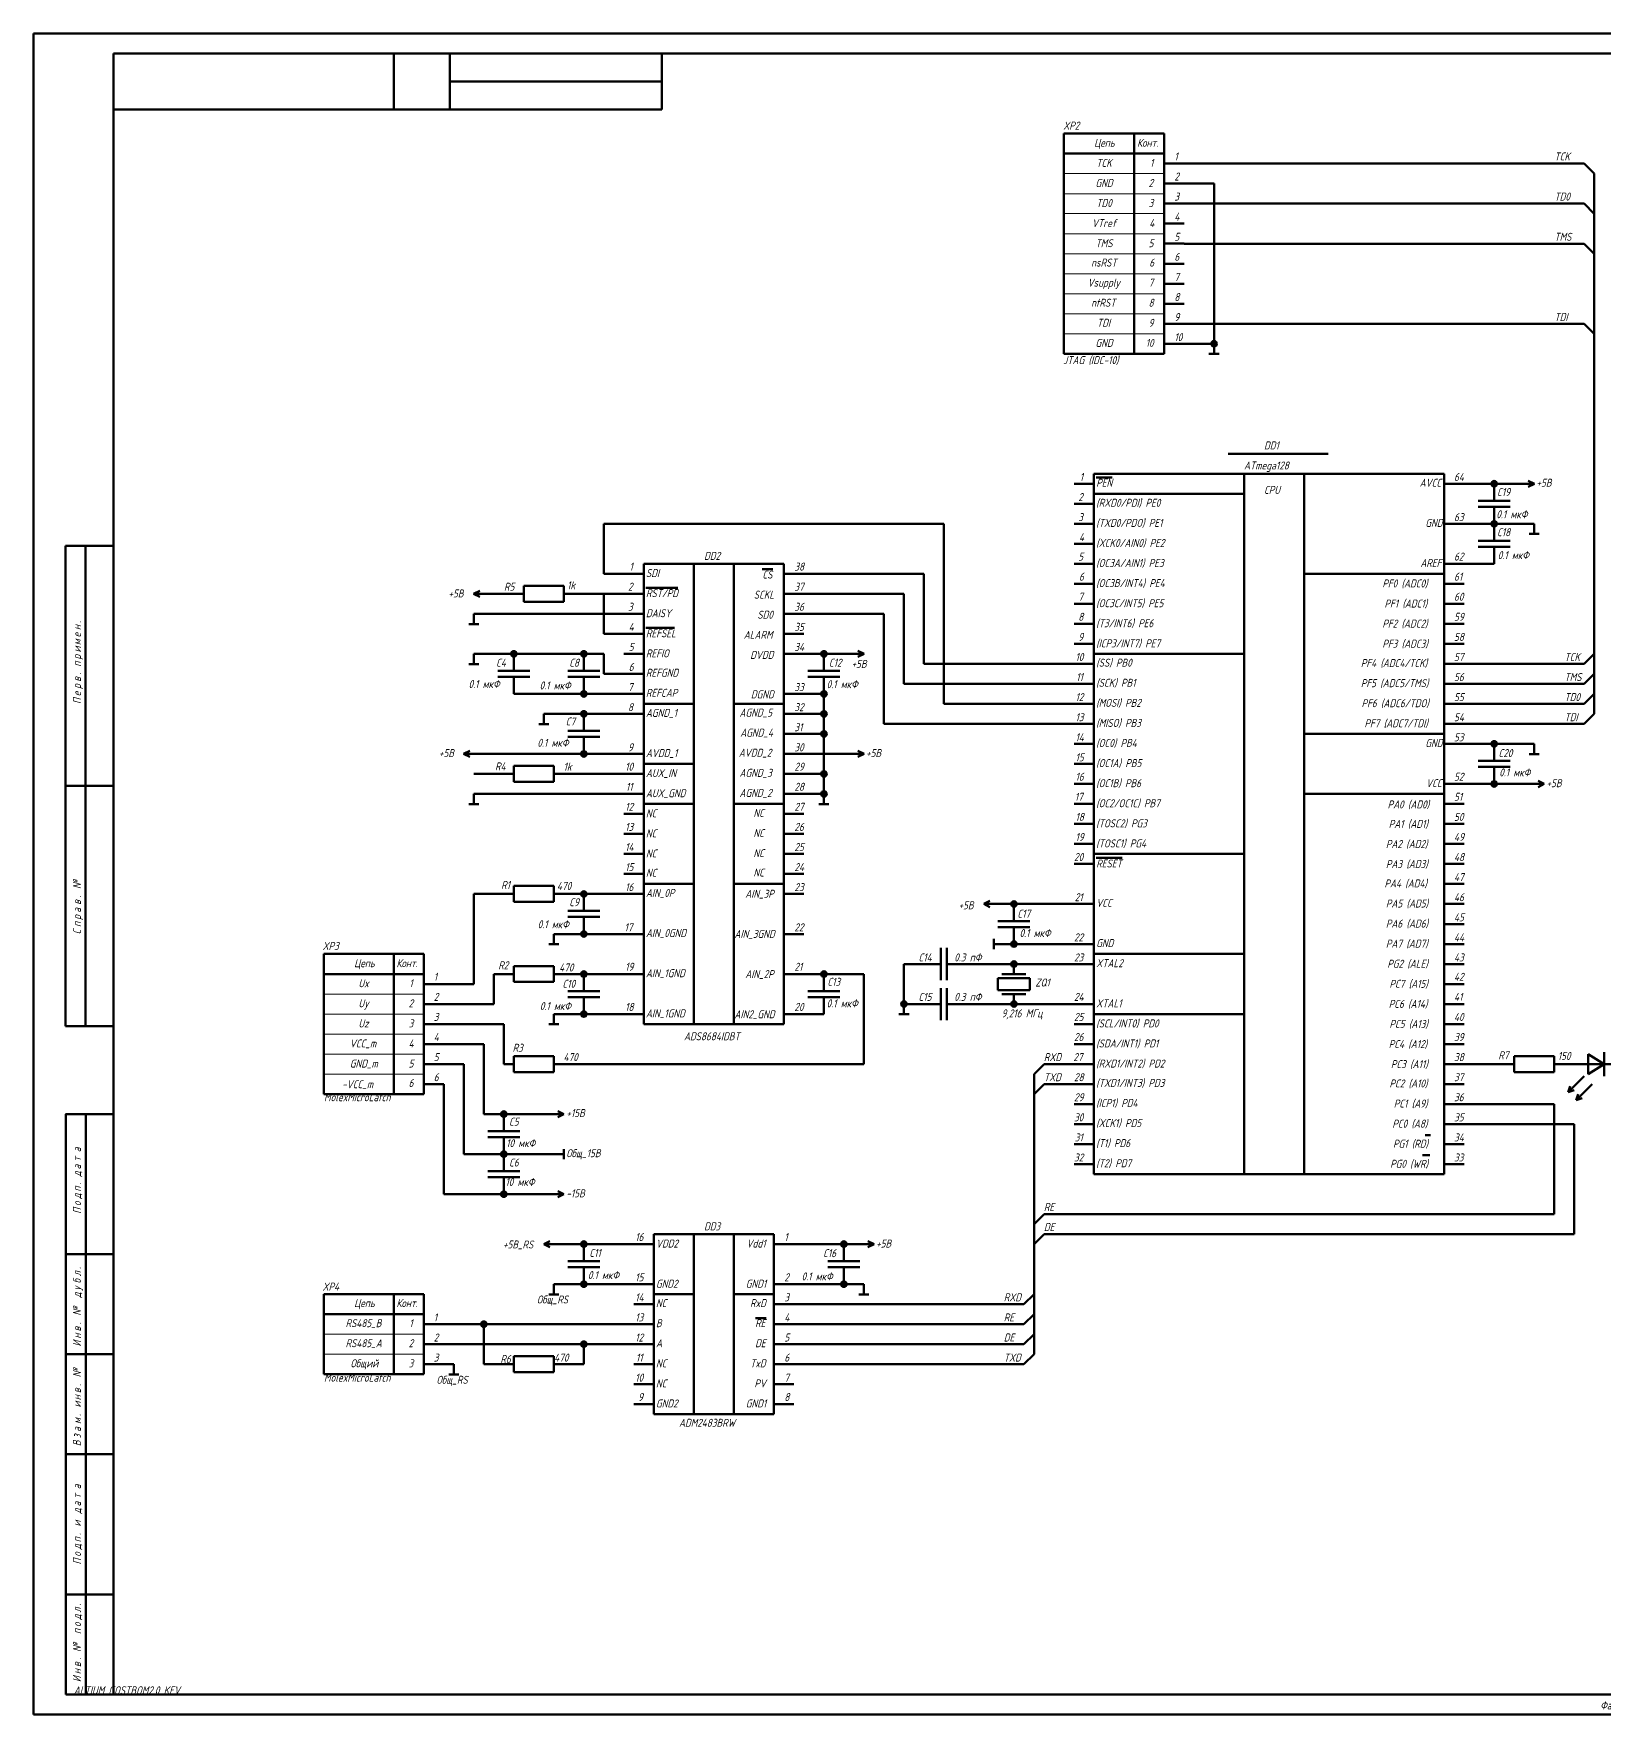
# Model space of a CAD drawing. Header units: millimetres. Extents: x 362 to 1396, y -318 to 102.
# Drawn here: x 362.4 to 755, y -318.2 to 101.8 of the extents above; entities that cross this region are included whole.
import ezdxf

# ---------------------------------------------------------------- set-up
doc = ezdxf.new("R2010")
doc.units = ezdxf.units.MM
for name, color, linetype, lineweight in [('bus', 5, 'Continuous', 80), ('OSN25', 2, 'Continuous', 20), ('OSN50', 3, 'Continuous', 50), ('TEXT', 1, 'Continuous', 30)]:
    doc.layers.add(name, color=color, linetype=linetype, lineweight=lineweight)
doc.styles.add('E', font='simplex.shx', dxfattribs={"width": 0.8, "oblique": 15})

msp = doc.modelspace()

# ---------------------------------------------------------------- hatches: boundary and pattern name
at = {"layer": 'OSN50'}
for points in [[(656.73, 24.34, 1), (658.13, 24.34, 1)], [(726.72, -10.66, 1), (728.12, -10.66, 1)], [(726.72, -20.66, 1), (728.12, -20.66, 1)], [(481.73, -53.16, 1), (483.13, -53.16, 1)], [(499.22, -53.16, 1), (500.62, -53.16, 1)], [(559.23, -53.16, 1), (560.63, -53.16, 1)], [(499.22, -63.16, 1), (500.62, -63.16, 1)], [(559.23, -63.16, 1), (560.63, -63.16, 1)], [(499.22, -68.16, 1), (500.62, -68.16, 1)], [(559.23, -68.16, 1), (560.63, -68.16, 1)], [(559.23, -73.16, 1), (560.63, -73.16, 1)], [(726.72, -75.65, 1), (728.12, -75.65, 1)], [(499.22, -78.16, 1), (500.62, -78.16, 1)], [(559.23, -83.16, 1), (560.63, -83.16, 1)], [(559.23, -88.16, 1), (560.63, -88.16, 1)], [(726.72, -85.67, 1), (728.12, -85.67, 1)], [(499.22, -113.16, 1), (500.62, -113.16, 1)], [(606.72, -115.66, 1), (608.12, -115.66, 1)], [(499.22, -123.16, 1), (500.62, -123.16, 1)], [(606.72, -125.66, 1), (608.12, -125.66, 1)], [(606.72, -130.66, 1), (608.12, -130.66, 1)], [(499.22, -133.16, 1), (500.62, -133.16, 1)], [(559.23, -133.16, 1), (560.63, -133.16, 1)], [(499.22, -143.16, 1), (500.62, -143.16, 1)], [(579.23, -140.65, 1), (580.63, -140.65, 1)], [(606.72, -140.65, 1), (608.12, -140.65, 1)], [(479.22, -168.16, 1), (480.62, -168.16, 1)], [(479.22, -178.16, 1), (480.62, -178.16, 1)], [(479.22, -188.16, 1), (480.62, -188.16, 1)], [(499.22, -200.65, 1), (500.62, -200.65, 1)], [(564.22, -200.65, 1), (565.62, -200.65, 1)], [(499.22, -210.66, 1), (500.62, -210.66, 1)], [(564.22, -210.66, 1), (565.62, -210.66, 1)], [(474.23, -220.66, 1), (475.63, -220.66, 1)], [(499.22, -225.65, 1), (500.62, -225.65, 1)]]:
    msp.add_hatch(color=256, dxfattribs=at).paths.add_polyline_path(points)

# ---------------------------------------------------------------- linework, layer by layer
at = {"layer": 'bus'}
for p, q in [((752.44, -68.17), (752.44, 66.84)), ((612.43, -158.16), (612.43, -228.16))]:
    msp.add_line(p, q, dxfattribs=at)
at = {"layer": 'OSN25'}
for p, q in [((644.93, 66.84), (619.92, 66.84)), ((644.93, 61.83), (619.92, 61.83)), ((644.93, 56.84), (619.92, 56.84)), ((644.93, 51.83), (619.92, 51.83)), ((644.93, 46.84), (619.92, 46.84)), ((644.93, 41.83), (619.92, 41.83)), ((644.93, 36.84), (619.92, 36.84)), ((644.93, 31.84), (619.92, 31.84)), ((644.93, 26.84), (619.92, 26.84)), ((459.93, -138.15), (434.92, -138.15)), ((459.93, -143.16), (434.92, -143.16)), ((459.93, -148.15), (434.92, -148.15)), ((459.93, -153.16), (434.92, -153.16)), ((459.93, -158.16), (434.92, -158.16)), ((459.93, -223.15), (434.92, -223.15)), ((459.93, -228.16), (434.92, -228.16))]:
    msp.add_line(p, q, dxfattribs=at)
at = {"layer": 'OSN50'}
for p, q in [((362.42, 101.82), (362.42, -318.15)), ((956.42, 101.82), (362.42, 101.82)), ((362.42, 101.82), (362.42, 101.82)), ((362.42, 101.82), (362.42, 101.82)), ((362.42, 101.82), (956.42, 101.82)), ((362.42, -318.15), (362.42, 101.82)), ((362.42, 101.82), (362.42, 101.82)), ((362.42, 101.82), (362.42, -318.15)), ((956.42, 101.82), (362.42, 101.82)), ((362.42, 101.82), (362.42, 101.82)), ((362.42, 101.82), (362.42, 101.82)), ((362.42, 101.82), (956.42, 101.82)), ((362.42, -318.15), (362.42, 101.82)), ((362.42, 101.82), (362.42, 101.82)), ((382.42, 96.83), (951.43, 96.83)), ((382.42, 96.83), (382.42, -313.16)), ((452.43, 82.83), (452.43, 96.84)), ((466.43, 82.83), (466.43, 96.84)), ((519.42, 82.83), (519.42, 96.84)), ((466.43, 89.84), (519.42, 89.84)), ((382.42, 82.83), (452.43, 82.83)), ((452.43, 82.83), (466.43, 82.83)), ((466.43, 82.83), (519.42, 82.83)), ((619.92, 21.84), (619.92, 76.84)), ((619.92, 76.84), (644.93, 76.84)), ((637.43, 76.84), (637.43, 21.84)), ((644.93, 76.84), (644.93, 21.84)), ((644.93, 71.83), (619.92, 71.83)), ((644.93, 69.34), (649.92, 69.34)), ((649.92, 69.33), (749.93, 69.33)), ((752.44, 66.84), (749.93, 69.33)), ((644.93, 64.34), (649.92, 64.34)), ((649.92, 64.34), (657.43, 64.34)), ((657.43, 64.34), (657.43, 24.34)), ((644.93, 59.34), (649.92, 59.34)), ((649.92, 59.34), (749.93, 59.34)), ((752.44, 56.83), (749.93, 59.34)), ((644.93, 54.34), (649.92, 54.34)), ((644.93, 49.34), (649.92, 49.34)), ((649.92, 49.32), (749.93, 49.32)), ((752.44, 46.84), (749.93, 49.32)), ((644.93, 44.34), (649.92, 44.34)), ((644.93, 39.34), (649.92, 39.34)), ((644.93, 34.34), (649.92, 34.34)), ((644.93, 29.33), (649.92, 29.33)), ((649.92, 29.32), (749.93, 29.32)), ((752.44, 26.84), (749.93, 29.32)), ((644.93, 21.84), (619.92, 21.84)), ((644.93, 24.34), (649.92, 24.34)), ((657.43, 24.34), (649.92, 24.34)), ((656.15, 21.8), (658.69, 21.8)), ((657.43, 24.34), (657.43, 21.8)), ((660.92, -3.16), (685.93, -3.16)), ((627.42, -8.16), (714.92, -8.16)), ((627.42, -183.15), (627.42, -8.16)), ((627.42, -8.16), (627.42, -8.16)), ((664.93, -183.15), (664.93, -8.16)), ((679.93, -183.15), (679.93, -8.16)), ((714.92, -8.16), (714.92, -183.15)), ((627.42, -10.66), (622.43, -10.66)), ((629.26, -9.13), (627.93, -9.13)), ((630.43, -9.13), (629.26, -9.13)), ((631.99, -9.13), (630.43, -9.13)), ((714.92, -10.66), (719.93, -10.66)), ((719.93, -10.66), (727.42, -10.66)), ((727.42, -14.77), (727.42, -10.66)), ((734.92, -10.66), (727.42, -10.66)), ((734.92, -10.66), (737.48, -10.66)), ((737.48, -10.66), (735.95, -9.89)), ((737.48, -10.66), (735.95, -11.42)), ((627.42, -15.66), (622.43, -15.66)), ((627.42, -13.16), (664.93, -13.16)), ((731.43, -14.91), (723.43, -14.91)), ((723.43, -16.41), (731.43, -16.41)), ((727.42, -16.56), (727.42, -20.66)), ((589.93, -20.66), (504.93, -20.66)), ((504.93, -20.66), (504.93, -33.15)), ((589.93, -65.66), (589.93, -20.66)), ((627.42, -20.66), (622.43, -20.66)), ((714.92, -20.66), (719.93, -20.66)), ((719.93, -20.66), (727.42, -20.66)), ((727.42, -24.76), (727.42, -20.66)), ((737.43, -20.67), (727.42, -20.67)), ((737.43, -20.67), (737.43, -23.2)), ((731.43, -24.92), (723.43, -24.92)), ((736.16, -23.2), (738.71, -23.2)), ((370.43, -146.16), (370.43, -26.16)), ((370.43, -26.16), (382.42, -26.16)), ((375.42, -146.16), (375.42, -26.16)), ((627.42, -25.66), (622.43, -25.66)), ((723.43, -26.42), (731.43, -26.42)), ((727.42, -26.56), (727.42, -30.66)), ((504.93, -33.15), (509.92, -33.15)), ((514.93, -33.15), (509.92, -33.15)), ((514.93, -30.66), (549.93, -30.66)), ((514.93, -145.66), (514.93, -30.66)), ((514.93, -30.66), (514.93, -30.66)), ((527.43, -30.66), (527.43, -145.66)), ((537.43, -30.66), (537.43, -145.66)), ((545.69, -32.01), (544.53, -32.01)), ((547.16, -32.01), (545.69, -32.01)), ((549.93, -30.66), (549.93, -145.66)), ((549.93, -33.15), (554.92, -33.15)), ((584.92, -33.15), (554.92, -33.15)), ((584.92, -55.66), (584.92, -33.15)), ((627.42, -30.66), (622.43, -30.66)), ((714.92, -33.15), (679.93, -33.15)), ((714.92, -30.66), (719.93, -30.66)), ((719.93, -30.66), (727.42, -30.66)), ((472.38, -38.16), (473.91, -37.4)), ((494.93, -36.16), (484.93, -36.16)), ((484.93, -36.16), (484.93, -40.16)), ((494.93, -40.16), (494.93, -36.16)), ((516.77, -36.64), (515.43, -36.64)), ((518.09, -36.64), (516.77, -36.64)), ((519.42, -36.64), (518.09, -36.64)), ((520.58, -36.64), (519.42, -36.64)), ((521.91, -36.64), (520.58, -36.64)), ((523.41, -36.64), (521.91, -36.64)), ((627.42, -35.66), (622.43, -35.66)), ((714.92, -35.66), (719.93, -35.66)), ((472.38, -38.16), (473.91, -38.92)), ((474.93, -38.16), (472.38, -38.16)), ((482.43, -38.16), (474.93, -38.16)), ((484.93, -38.16), (482.43, -38.16)), ((482.43, -38.16), (482.43, -38.16)), ((484.93, -40.16), (494.93, -40.16)), ((494.93, -38.16), (497.43, -38.16)), ((504.93, -38.16), (497.43, -38.16)), ((504.93, -48.16), (504.93, -38.16)), ((509.92, -38.16), (504.93, -38.16)), ((514.93, -38.16), (509.92, -38.16)), ((549.93, -38.16), (554.92, -38.16)), ((579.93, -38.16), (554.92, -38.16)), ((579.93, -60.66), (579.93, -38.16)), ((627.42, -40.66), (622.43, -40.66)), ((714.92, -40.66), (719.93, -40.66)), ((471.15, -45.7), (473.69, -45.7)), ((472.43, -43.15), (472.43, -45.7)), ((472.43, -43.15), (509.92, -43.15)), ((514.93, -43.15), (509.92, -43.15)), ((549.93, -43.15), (554.92, -43.15)), ((554.92, -43.15), (574.92, -43.15)), ((574.92, -43.15), (574.92, -70.66)), ((627.42, -45.66), (622.43, -45.66)), ((714.92, -45.66), (719.93, -45.66)), ((509.92, -48.16), (504.93, -48.16)), ((514.93, -48.16), (509.92, -48.16)), ((516.77, -46.64), (515.43, -46.64)), ((517.92, -46.64), (516.77, -46.64)), ((519.08, -46.64), (517.92, -46.64)), ((520.42, -46.64), (519.08, -46.64)), ((521.58, -46.64), (520.42, -46.64)), ((522.59, -46.64), (521.58, -46.64)), ((549.93, -48.16), (554.92, -48.16)), ((472.43, -53.16), (472.43, -55.7)), ((482.43, -53.16), (472.43, -53.16)), ((482.43, -57.25), (482.43, -53.16)), ((499.92, -53.16), (482.43, -53.16)), ((499.92, -57.25), (499.92, -53.16)), ((504.93, -53.16), (499.92, -53.16)), ((504.93, -58.16), (504.93, -53.16)), ((514.93, -53.16), (509.92, -53.16)), ((549.93, -53.16), (554.92, -53.16)), ((554.92, -53.16), (559.93, -53.16)), ((559.93, -57.25), (559.93, -53.16)), ((559.93, -53.16), (567.43, -53.16)), ((567.43, -53.16), (569.96, -53.16)), ((569.96, -53.16), (568.44, -52.39)), ((569.96, -53.16), (568.44, -53.92)), ((627.42, -50.66), (622.43, -50.66)), ((627.42, -53.16), (664.93, -53.16)), ((714.92, -50.66), (719.93, -50.66)), ((749.93, -55.68), (752.44, -53.17)), ((471.15, -55.7), (473.69, -55.7)), ((486.43, -57.41), (478.42, -57.41)), ((503.92, -57.41), (495.92, -57.41)), ((509.92, -58.16), (504.93, -58.16)), ((514.93, -58.16), (509.92, -58.16)), ((563.93, -57.41), (555.93, -57.41)), ((622.43, -55.66), (584.92, -55.66)), ((627.42, -55.66), (622.43, -55.66)), ((714.92, -55.66), (719.93, -55.66)), ((749.93, -55.68), (719.94, -55.68)), ((749.93, -60.67), (752.44, -58.16)), ((478.42, -58.91), (486.43, -58.91)), ((482.43, -59.06), (482.43, -63.16)), ((495.92, -58.91), (503.92, -58.91)), ((499.92, -59.06), (499.92, -63.16)), ((555.93, -58.91), (563.93, -58.91)), ((559.93, -59.06), (559.93, -63.16)), ((622.43, -60.66), (579.93, -60.66)), ((627.42, -60.66), (622.43, -60.66)), ((714.92, -60.66), (719.93, -60.66)), ((719.94, -60.67), (749.93, -60.67)), ((499.92, -63.16), (482.43, -63.16)), ((509.92, -63.16), (499.92, -63.16)), ((514.93, -63.16), (509.92, -63.16)), ((527.43, -65.66), (514.93, -65.66)), ((549.93, -65.66), (537.43, -65.66)), ((549.93, -63.16), (554.92, -63.16)), ((554.92, -63.16), (559.93, -63.16)), ((559.93, -63.16), (559.93, -68.16)), ((622.43, -65.66), (589.93, -65.66)), ((627.42, -65.66), (622.43, -65.66)), ((714.92, -65.66), (719.93, -65.66)), ((749.93, -65.66), (719.94, -65.66)), ((749.93, -65.66), (752.44, -63.16)), ((488.66, -70.7), (491.2, -70.7)), ((489.92, -68.16), (489.92, -70.7)), ((499.92, -68.16), (489.92, -68.16)), ((499.92, -72.26), (499.92, -68.16)), ((509.92, -68.16), (499.92, -68.16)), ((514.93, -68.16), (509.92, -68.16)), ((549.93, -68.16), (554.92, -68.16)), ((559.93, -68.16), (554.92, -68.16)), ((559.93, -73.16), (559.93, -68.16)), ((574.92, -70.66), (622.43, -70.66)), ((627.42, -70.66), (622.43, -70.66)), ((714.92, -70.66), (719.93, -70.66)), ((719.94, -70.66), (749.93, -70.66)), ((749.93, -70.66), (752.44, -68.17)), ((503.92, -72.41), (495.92, -72.41)), ((495.92, -73.91), (503.92, -73.91)), ((499.92, -74.06), (499.92, -78.16)), ((549.93, -73.16), (554.92, -73.16)), ((554.92, -73.16), (559.93, -73.16)), ((559.93, -83.16), (559.93, -73.16)), ((714.92, -73.16), (679.93, -73.16)), ((469.89, -78.16), (471.41, -77.4)), ((469.89, -78.16), (471.41, -78.92)), ((472.43, -78.16), (469.89, -78.16)), ((499.92, -78.16), (472.43, -78.16)), ((509.92, -78.16), (499.92, -78.16)), ((514.93, -78.16), (509.92, -78.16)), ((549.93, -78.16), (554.92, -78.16)), ((567.43, -78.16), (554.92, -78.16)), ((567.43, -78.16), (569.96, -78.16)), ((569.96, -78.16), (568.44, -77.4)), ((569.96, -78.16), (568.44, -78.92)), ((627.42, -75.65), (622.43, -75.65)), ((714.92, -75.65), (719.93, -75.65)), ((719.94, -75.65), (727.42, -75.65)), ((727.42, -79.76), (727.42, -75.65)), ((727.42, -75.65), (737.43, -75.65)), ((736.16, -78.21), (738.71, -78.21)), ((737.43, -75.65), (737.43, -78.21)), ((472.43, -83.16), (479.92, -83.16)), ((482.43, -83.16), (479.92, -83.16)), ((479.92, -83.16), (479.92, -83.16)), ((492.43, -81.16), (482.43, -81.16)), ((482.43, -81.16), (482.43, -85.16)), ((492.43, -85.16), (492.43, -81.16)), ((492.43, -83.16), (494.93, -83.16)), ((509.92, -83.16), (494.93, -83.16)), ((514.93, -83.16), (509.92, -83.16)), ((527.43, -80.66), (514.93, -80.66)), ((549.93, -83.16), (554.92, -83.16)), ((559.93, -83.16), (554.92, -83.16)), ((559.93, -88.16), (559.93, -83.16)), ((627.42, -80.66), (622.43, -80.66)), ((731.43, -79.91), (723.43, -79.91)), ((723.43, -81.41), (731.43, -81.41)), ((727.42, -81.56), (727.42, -85.65)), ((370.43, -86.16), (382.42, -86.16)), ((472.43, -88.16), (472.43, -90.69)), ((509.92, -88.16), (472.43, -88.16)), ((482.43, -85.16), (492.43, -85.16)), ((514.93, -88.16), (509.92, -88.16)), ((549.93, -88.16), (554.92, -88.16)), ((554.92, -88.16), (559.93, -88.16)), ((559.93, -88.16), (559.93, -90.69)), ((627.42, -85.65), (622.43, -85.65)), ((714.92, -88.16), (679.93, -88.16)), ((714.92, -85.65), (719.93, -85.65)), ((719.94, -85.67), (727.42, -85.67)), ((727.42, -85.67), (737.43, -85.67)), ((737.43, -85.67), (739.96, -85.67)), ((739.96, -85.67), (738.44, -84.9)), ((739.96, -85.67), (738.44, -86.43)), ((471.15, -90.69), (473.69, -90.69)), ((527.43, -90.66), (514.93, -90.66)), ((549.93, -90.66), (537.43, -90.66)), ((558.65, -90.69), (561.19, -90.69)), ((627.42, -90.66), (622.43, -90.66)), ((714.92, -90.66), (719.93, -90.66)), ((514.93, -93.16), (509.92, -93.16)), ((549.93, -93.16), (554.92, -93.16)), ((627.42, -95.65), (622.43, -95.65)), ((714.92, -95.65), (719.93, -95.65)), ((514.93, -98.16), (509.92, -98.16)), ((549.93, -98.16), (554.92, -98.16)), ((627.42, -100.66), (622.43, -100.66)), ((714.92, -100.66), (719.93, -100.66)), ((514.93, -103.16), (509.92, -103.16)), ((549.93, -103.16), (554.92, -103.16)), ((627.42, -103.16), (664.93, -103.16)), ((629.26, -104.13), (627.93, -104.13)), ((630.43, -104.13), (629.26, -104.13)), ((631.76, -104.13), (630.43, -104.13)), ((632.91, -104.13), (631.76, -104.13)), ((634.48, -104.13), (632.91, -104.13)), ((514.93, -108.15), (509.92, -108.15)), ((549.93, -108.15), (554.92, -108.15)), ((627.42, -105.66), (622.43, -105.66)), ((714.92, -105.66), (719.93, -105.66)), ((472.43, -135.66), (472.43, -113.16)), ((472.43, -113.16), (479.92, -113.16)), ((482.43, -113.16), (479.92, -113.16)), ((479.92, -113.16), (479.92, -113.16)), ((492.43, -111.15), (482.43, -111.15)), ((482.43, -111.15), (482.43, -115.16)), ((492.43, -115.16), (492.43, -111.15)), ((492.43, -113.16), (494.93, -113.16)), ((499.92, -113.16), (494.93, -113.16)), ((499.92, -117.26), (499.92, -113.16)), ((509.92, -113.16), (499.92, -113.16)), ((514.93, -113.16), (509.92, -113.16)), ((527.43, -110.66), (514.93, -110.66)), ((549.93, -110.66), (537.43, -110.66)), ((549.93, -113.16), (554.92, -113.16)), ((714.92, -110.66), (719.93, -110.66)), ((482.43, -115.16), (492.43, -115.16)), ((503.92, -117.4), (495.92, -117.4)), ((599.89, -115.66), (601.41, -114.89)), ((599.89, -115.66), (601.41, -116.42)), ((602.43, -115.66), (599.89, -115.66)), ((602.43, -115.66), (607.42, -115.66)), ((607.42, -119.75), (607.42, -115.66)), ((607.42, -115.66), (622.43, -115.66)), ((627.42, -115.66), (622.43, -115.66)), ((714.92, -115.66), (719.93, -115.66)), ((495.92, -118.9), (503.92, -118.9)), ((499.92, -119.06), (499.92, -123.16)), ((611.42, -119.91), (603.42, -119.91)), ((603.42, -121.41), (611.42, -121.41)), ((607.42, -121.56), (607.42, -125.66)), ((714.92, -120.66), (719.93, -120.66)), ((491.15, -125.7), (493.7, -125.7)), ((492.43, -123.16), (492.43, -125.7)), ((499.92, -123.16), (492.43, -123.16)), ((509.92, -123.16), (499.92, -123.16)), ((514.93, -123.16), (509.92, -123.16)), ((549.93, -123.16), (554.92, -123.16)), ((602.38, -124.39), (602.38, -126.92)), ((604.93, -125.66), (602.38, -125.66)), ((607.42, -125.66), (604.93, -125.66)), ((622.43, -125.66), (607.42, -125.66)), ((627.42, -125.66), (622.43, -125.66)), ((714.92, -125.66), (719.93, -125.66)), ((434.92, -163.16), (434.92, -128.15)), ((434.92, -128.15), (459.93, -128.15)), ((452.43, -128.15), (452.43, -163.16)), ((459.93, -128.15), (459.93, -163.16)), ((589.18, -126.65), (589.18, -134.66)), ((590.68, -134.66), (590.68, -126.65)), ((627.42, -128.15), (664.93, -128.15)), ((459.93, -133.16), (434.92, -133.16)), ((479.92, -133.16), (477.42, -133.16)), ((477.42, -133.16), (477.42, -140.65)), ((482.43, -133.16), (479.92, -133.16)), ((492.43, -131.16), (482.43, -131.16)), ((482.43, -131.16), (482.43, -135.15)), ((492.43, -135.15), (492.43, -131.16)), ((492.43, -133.16), (494.93, -133.16)), ((494.93, -133.16), (499.92, -133.16)), ((499.92, -137.26), (499.92, -133.16)), ((499.92, -133.16), (509.92, -133.16)), ((514.93, -133.16), (509.92, -133.16)), ((549.93, -133.16), (554.92, -133.16)), ((554.92, -133.16), (559.93, -133.16)), ((559.93, -137.26), (559.93, -133.16)), ((559.93, -133.16), (569.93, -133.16)), ((569.93, -133.16), (569.93, -155.66)), ((584.92, -130.66), (579.93, -130.66)), ((579.93, -130.66), (579.93, -140.65)), ((589.02, -130.66), (584.92, -130.66)), ((590.83, -130.66), (594.92, -130.66)), ((594.92, -130.66), (607.42, -130.66)), ((603.42, -134.16), (603.42, -137.16)), ((603.42, -134.16), (611.42, -134.16)), ((610.42, -133.16), (604.42, -133.16)), ((607.42, -133.16), (607.42, -130.66)), ((607.42, -130.66), (622.43, -130.66)), ((611.42, -134.16), (611.42, -137.16)), ((627.42, -130.66), (622.43, -130.66)), ((714.92, -130.66), (719.93, -130.66)), ((459.93, -135.66), (464.93, -135.66)), ((464.93, -135.66), (472.43, -135.66)), ((482.43, -135.15), (492.43, -135.15)), ((503.92, -137.4), (495.92, -137.4)), ((563.93, -137.4), (555.93, -137.4)), ((589.18, -136.65), (589.18, -144.66)), ((590.68, -144.66), (590.68, -136.65)), ((611.42, -137.16), (603.42, -137.16)), ((604.42, -138.15), (607.42, -138.15)), ((607.42, -138.15), (607.42, -140.65)), ((610.42, -138.15), (607.42, -138.15)), ((714.92, -135.66), (719.93, -135.66)), ((459.93, -140.65), (464.93, -140.65)), ((477.42, -140.65), (464.93, -140.65)), ((495.92, -138.9), (503.92, -138.9)), ((499.92, -139.06), (499.92, -143.16)), ((555.93, -138.9), (563.93, -138.9)), ((559.93, -139.06), (559.93, -143.16)), ((579.93, -140.65), (579.93, -143.19)), ((579.93, -140.65), (584.92, -140.65)), ((589.02, -140.65), (584.92, -140.65)), ((590.83, -140.65), (594.92, -140.65)), ((594.92, -140.65), (607.42, -140.65)), ((607.42, -140.65), (622.43, -140.65)), ((627.42, -140.65), (622.43, -140.65)), ((714.92, -140.65), (719.93, -140.65)), ((382.42, -146.16), (370.43, -146.16)), ((459.93, -145.66), (464.93, -145.66)), ((479.92, -145.66), (464.93, -145.66)), ((479.92, -155.66), (479.92, -145.66)), ((491.15, -145.7), (493.7, -145.7)), ((492.43, -143.16), (492.43, -145.7)), ((499.92, -143.16), (492.43, -143.16)), ((509.92, -143.16), (499.92, -143.16)), ((514.93, -143.16), (509.92, -143.16)), ((549.93, -145.66), (514.93, -145.66)), ((549.93, -143.16), (554.92, -143.16)), ((554.92, -143.16), (559.93, -143.16)), ((578.65, -143.19), (581.19, -143.19)), ((627.42, -145.66), (622.43, -145.66)), ((627.42, -143.16), (664.93, -143.16)), ((714.92, -145.66), (719.93, -145.66)), ((459.93, -150.65), (464.93, -150.65)), ((474.93, -150.65), (464.93, -150.65)), ((474.93, -168.16), (474.93, -150.65)), ((627.42, -150.65), (622.43, -150.65)), ((714.92, -150.65), (719.93, -150.65)), ((492.43, -153.65), (482.43, -153.65)), ((482.43, -153.65), (482.43, -157.65)), ((492.43, -157.65), (492.43, -153.65)), ((742.43, -153.66), (732.44, -153.66)), ((732.44, -153.66), (732.44, -157.65)), ((742.43, -157.65), (742.43, -153.66)), ((750.94, -158.17), (750.94, -153.17)), ((750.94, -153.17), (754.93, -155.66)), ((754.93, -152.66), (754.93, -158.66)), ((459.93, -155.66), (464.93, -155.66)), ((464.93, -155.66), (469.92, -155.66)), ((469.92, -155.66), (469.92, -178.16)), ((482.43, -155.66), (479.92, -155.66)), ((479.92, -155.66), (479.92, -155.66)), ((479.92, -155.66), (479.92, -155.66)), ((482.43, -157.65), (492.43, -157.65)), ((492.43, -155.66), (494.93, -155.66)), ((569.93, -155.66), (494.93, -155.66)), ((612.43, -158.16), (614.93, -155.66)), ((614.93, -155.66), (622.43, -155.66)), ((627.42, -155.66), (622.43, -155.66)), ((714.92, -155.66), (719.93, -155.66)), ((729.93, -155.66), (719.94, -155.66)), ((732.44, -155.66), (729.93, -155.66)), ((729.93, -155.66), (729.93, -155.66)), ((732.44, -157.65), (742.43, -157.65)), ((742.43, -155.66), (744.94, -155.66)), ((749.93, -155.66), (744.94, -155.66)), ((749.93, -158.66), (745.92, -162.67)), ((749.93, -155.66), (754.93, -155.66)), ((754.93, -155.66), (750.94, -158.17)), ((750.94, -158.17), (750.94, -158.17)), ((754.93, -155.66), (759.92, -155.66)), ((459.93, -163.16), (434.92, -163.16)), ((459.93, -160.65), (464.93, -160.65)), ((464.93, -188.16), (464.93, -160.65)), ((612.43, -163.16), (614.93, -160.65)), ((614.93, -160.65), (622.43, -160.65)), ((627.42, -160.65), (622.43, -160.65)), ((714.92, -160.65), (719.93, -160.65)), ((745.92, -162.67), (746.44, -161.17)), ((747.42, -162.15), (745.92, -162.67)), ((751.92, -160.65), (747.94, -164.66)), ((747.94, -164.66), (748.43, -163.16)), ((494.96, -168.16), (493.44, -167.39)), ((627.42, -165.66), (622.43, -165.66)), ((714.92, -165.66), (719.93, -165.66)), ((742.43, -165.67), (719.94, -165.67)), ((742.43, -193.15), (742.43, -165.67)), ((749.44, -164.17), (747.94, -164.66)), ((370.43, -168.16), (382.42, -168.16)), ((370.44, -313.16), (370.44, -168.16)), ((375.43, -313.16), (375.43, -168.16)), ((479.92, -168.16), (474.93, -168.16)), ((479.92, -172.25), (479.92, -168.16)), ((492.43, -168.16), (479.92, -168.16)), ((492.43, -168.16), (494.96, -168.16)), ((494.96, -168.16), (493.44, -168.92)), ((627.42, -170.65), (622.43, -170.65)), ((714.92, -170.65), (719.93, -170.65)), ((747.42, -170.66), (719.94, -170.66)), ((747.42, -198.17), (747.42, -170.66)), ((483.93, -172.41), (475.92, -172.41)), ((475.92, -173.9), (483.93, -173.9)), ((479.92, -174.06), (479.92, -178.16)), ((627.42, -175.66), (622.43, -175.66)), ((711.48, -173.46), (710.15, -173.46)), ((714.92, -175.66), (719.93, -175.66)), ((469.92, -178.16), (479.92, -178.16)), ((479.92, -182.26), (479.92, -178.16)), ((479.92, -178.16), (492.43, -178.16)), ((492.43, -178.16), (494.96, -178.16)), ((494.96, -176.89), (494.96, -179.42)), ((711.32, -178.39), (709.49, -178.39)), ((483.93, -182.4), (475.92, -182.4)), ((475.92, -183.9), (483.93, -183.9)), ((479.92, -184.06), (479.92, -188.16)), ((627.42, -180.65), (622.43, -180.65)), ((714.92, -183.15), (627.42, -183.15)), ((714.92, -180.65), (719.93, -180.65)), ((479.92, -188.16), (464.93, -188.16)), ((492.43, -188.16), (479.92, -188.16)), ((492.43, -188.16), (494.96, -188.16)), ((494.96, -188.16), (493.44, -187.4)), ((494.96, -188.16), (493.44, -188.92)), ((612.43, -195.66), (614.93, -193.15)), ((614.94, -193.15), (742.43, -193.15)), ((489.89, -200.65), (491.41, -199.89)), ((489.89, -200.65), (491.41, -201.42)), ((492.43, -200.65), (489.89, -200.65)), ((492.43, -200.65), (499.92, -200.65)), ((499.92, -204.75), (499.92, -200.65)), ((499.92, -200.65), (512.42, -200.65)), ((517.43, -200.65), (512.42, -200.65)), ((547.43, -198.16), (517.43, -198.16)), ((517.43, -198.16), (517.43, -243.15)), ((527.43, -198.16), (527.43, -243.15)), ((537.43, -198.16), (537.43, -243.15)), ((547.43, -243.15), (547.43, -198.16)), ((547.43, -200.65), (552.42, -200.65)), ((552.42, -200.65), (564.92, -200.65)), ((564.92, -204.75), (564.92, -200.65)), ((564.92, -200.65), (569.93, -200.65)), ((569.93, -200.65), (572.47, -200.65)), ((572.47, -200.65), (570.94, -199.89)), ((572.47, -200.65), (570.94, -201.42)), ((612.43, -200.65), (614.93, -198.16)), ((614.94, -198.17), (747.42, -198.17)), ((370.43, -203.15), (382.42, -203.15)), ((503.92, -204.91), (495.92, -204.91)), ((568.92, -204.91), (560.92, -204.91)), ((495.92, -206.4), (503.92, -206.4)), ((499.92, -206.56), (499.92, -210.66)), ((560.92, -206.4), (568.92, -206.4)), ((564.92, -206.56), (564.92, -210.66)), ((434.92, -233.15), (434.92, -213.15)), ((434.92, -213.15), (459.93, -213.15)), ((452.43, -213.15), (452.43, -233.15)), ((459.93, -213.15), (459.93, -233.15)), ((491.15, -213.2), (493.7, -213.2)), ((492.43, -210.66), (492.43, -213.2)), ((492.43, -210.66), (499.92, -210.66)), ((499.92, -210.66), (512.42, -210.66)), ((517.43, -210.66), (512.42, -210.66)), ((517.43, -213.15), (527.43, -213.15)), ((537.43, -213.15), (547.43, -213.15)), ((547.43, -210.66), (552.42, -210.66)), ((552.42, -210.66), (564.92, -210.66)), ((564.92, -210.66), (569.93, -210.66)), ((568.65, -213.2), (571.19, -213.2)), ((569.93, -210.66), (569.93, -213.2)), ((609.92, -215.65), (612.43, -213.15)), ((459.93, -218.16), (434.92, -218.16)), ((517.43, -215.65), (512.42, -215.65)), ((547.43, -215.65), (552.42, -215.65)), ((552.42, -215.65), (609.92, -215.65)), ((609.92, -220.66), (612.43, -218.16)), ((459.93, -220.66), (464.93, -220.66)), ((474.93, -220.66), (464.93, -220.66)), ((474.93, -230.66), (474.93, -220.66)), ((512.42, -220.66), (474.93, -220.66)), ((517.43, -220.66), (512.42, -220.66)), ((544.12, -219.13), (542.8, -219.13)), ((545.52, -219.13), (544.12, -219.13)), ((547.43, -220.66), (552.42, -220.66)), ((552.42, -220.66), (609.92, -220.66)), ((459.93, -225.65), (464.93, -225.65)), ((464.93, -225.65), (499.92, -225.65)), ((499.92, -230.66), (499.92, -225.65)), ((499.92, -225.65), (512.42, -225.65)), ((517.43, -225.65), (512.42, -225.65)), ((547.43, -225.65), (552.42, -225.65)), ((552.42, -225.65), (609.92, -225.65)), ((609.92, -225.65), (612.43, -223.15)), ((370.43, -228.16), (382.42, -228.16)), ((459.93, -230.66), (464.93, -230.66)), ((464.93, -230.66), (467.42, -230.66)), ((467.42, -230.66), (467.42, -233.2)), ((479.92, -230.66), (474.93, -230.66)), ((482.43, -230.66), (479.92, -230.66)), ((479.92, -230.66), (479.92, -230.66)), ((492.43, -228.65), (482.43, -228.65)), ((482.43, -228.65), (482.43, -232.65)), ((492.43, -232.65), (492.43, -228.65)), ((492.43, -230.66), (494.93, -230.66)), ((494.93, -230.66), (499.92, -230.66)), ((517.43, -230.66), (512.42, -230.66)), ((547.43, -230.66), (552.42, -230.66)), ((552.42, -230.66), (609.92, -230.66)), ((609.92, -230.66), (612.43, -228.16)), ((459.93, -233.15), (434.92, -233.15)), ((466.16, -233.2), (468.7, -233.2)), ((482.43, -232.65), (492.43, -232.65)), ((517.43, -235.65), (512.42, -235.65)), ((547.43, -235.65), (552.42, -235.65)), ((517.43, -240.66), (512.42, -240.66)), ((547.43, -243.15), (517.43, -243.15)), ((547.43, -240.66), (552.42, -240.66)), ((370.43, -253.15), (382.42, -253.15)), ((370.44, -288.16), (382.42, -288.16)), ((382.42, -313.16), (370.44, -313.16)), ((382.42, -313.16), (951.43, -313.16)), ((362.42, -318.15), (956.42, -318.15)), ((956.42, -318.15), (362.42, -318.15)), ((362.42, -318.15), (956.42, -318.15)), ((956.42, -318.15), (362.42, -318.15))]:
    msp.add_line(p, q, dxfattribs=at)
for centre in [(657.43, 24.34), (727.42, -10.66), (727.42, -20.66), (482.43, -53.16), (499.92, -53.16), (559.93, -53.16), (499.92, -63.16), (559.93, -63.16), (499.92, -68.16), (559.93, -68.16), (559.93, -73.16), (727.42, -75.65), (499.92, -78.16), (559.93, -83.16), (559.93, -88.16), (727.42, -85.67), (499.92, -113.16), (607.42, -115.66), (499.92, -123.16), (607.42, -125.66), (607.42, -130.66), (499.92, -133.16), (559.93, -133.16), (499.92, -143.16), (579.93, -140.65), (607.42, -140.65), (479.92, -168.16), (479.92, -178.16), (479.92, -188.16), (499.92, -200.65), (564.92, -200.65), (499.92, -210.66), (564.92, -210.66), (474.93, -220.66), (499.92, -225.65)]:
    msp.add_circle(centre, 0.7, dxfattribs=at)

# ---------------------------------------------------------------- texts
at = {"layer": 'TEXT', "style": 'E', "oblique": 15, "width": 0.8}
for s, p in [('XP2', (619.73, 77.84)), ('Цепь', (627.44, 73.54)), ('Конт.', (638.19, 73.54)), ('1', (647.5, 70.13)), ('TCK', (742.47, 70.13)), ('TCK', (627.97, 68.52)), ('1', (641.41, 68.52)), ('GND', (627.79, 63.5)), ('2', (641.05, 63.5)), ('2', (647.5, 65.12)), ('TD0', (627.97, 58.49)), ('3', (641.05, 58.49)), ('3', (647.5, 60.1)), ('TD0', (742.47, 60.1)), ('VTref', (626.9, 53.47)), ('4', (641.23, 53.47)), ('4', (647.5, 55.08)), ('TMS', (627.79, 48.45)), ('5', (641.05, 48.45)), ('5', (647.5, 50.06)), ('TMS', (742.47, 50.06)), ('6', (647.5, 45.05)), ('nsRST', (626.72, 43.61)), ('6', (641.23, 43.61)), ('7', (647.5, 40.03)), ('Vsupply', (625.82, 38.6)), ('7', (641.05, 38.6)), ('ntRST', (626.72, 33.58)), ('8', (641.05, 33.58)), ('8', (647.5, 35.01)), ('TDI', (628.15, 28.56)), ('9', (641.05, 28.56)), ('9', (647.5, 30)), ('TDI', (742.47, 30)), ('GND', (627.79, 23.55)), ('10', (640.34, 23.55)), ('10', (647.5, 24.98)), ('JTAG (IDC-10)', (619.73, 19.24)), ('DD1', (669.9, -2.08)), ('1', (623.85, -9.96)), ('ATmega128', (664.89, -7.09)), ('64', (717.39, -9.96)), ('PEN', (627.97, -11.4)), ('CPU', (669.9, -13.19)), ('AVCC', (708.79, -11.4)), ('C19', (728.14, -13.72)), ('+5В', (737.99, -11.4)), ('2', (623.49, -14.98)), ('(RXD0/PDI) PE0', (627.97, -16.41)), ('3', (623.49, -20)), ('(TXD0/PDO) PE1', (627.97, -21.43)), ('GND', (710.22, -21.43)), ('63', (717.39, -20)), ('0.1 мкФ', (727.96, -19.28)), ('4', (623.67, -25.01)), ('(XCK0/AIN0) PE2', (627.97, -26.45)), ('C18', (728.14, -23.76)), ('DD2', (529.96, -29.67)), ('5', (623.49, -29.85)), ('(OC3A/AIN1) PE3', (627.97, -31.46)), ('62', (717.39, -29.85)), ('0.1 мкФ', (728.32, -29.49)), ('1', (511.32, -32.36)), ('SDI', (515.44, -33.97)), ('CS', (544.54, -34.35)), ('38', (552.54, -32.36)), ('6', (623.67, -34.87)), ('AREF', (708.96, -31.46)), ('61', (717.39, -34.87)), ('+5В', (466.08, -39.07)), ('R5', (479.97, -37.38)), ('1k', (495.73, -37.02)), ('2', (510.96, -37.38)), ('RST/PD', (515.44, -38.99)), ('SCKL', (542.39, -39.37)), ('37', (552.54, -37.38)), ('(OC3B/INT4) PE4', (627.97, -36.48)), ('PF0 (ADC0)', (699.48, -36.57)), ('3', (510.96, -42.39)), ('36', (552.54, -42.39)), ('7', (623.49, -39.88)), ('(OC3C/INT5) PE5', (627.97, -41.5)), ('PF1 (ADC1)', (700.01, -41.59)), ('60', (717.39, -39.88)), ('4', (511.14, -47.41)), ('DAISY', (515.44, -44.01)), ('SD0', (543.28, -44.38)), ('35', (552.54, -47.41)), ('8', (623.49, -44.9)), ('(T3/INT6) PE6', (627.97, -46.51)), ('PF2 (ADC2)', (699.48, -46.6)), ('59', (717.39, -44.9)), ('REFSEL', (515.44, -49.02)), ('ALARM', (539.88, -49.4)), ('9', (623.49, -49.92)), ('(ICP3/INT7) PE7', (627.97, -51.53)), ('PF3 (ADC3)', (699.48, -51.62)), ('58', (717.39, -49.92)), ('C4', (477.99, -56.37)), ('C8', (496.27, -56.37)), ('5', (511.14, -52.43)), ('REFIO', (515.44, -54.04)), ('DVDD', (541.49, -54.42)), ('34', (552.54, -52.43)), ('C12', (561.14, -56.37)), ('10', (622.78, -54.94)), ('(SS) PB0', (627.97, -56.37)), ('PF4 (ADC4/TCK)', (694.1, -56.46)), ('57', (717.39, -54.94)), ('TCK', (744.98, -54.94)), ('6', (511.14, -57.44)), ('REFGND', (515.44, -58.88)), ('+5В', (566.82, -56.67)), ('11', (622.96, -59.95)), ('56', (717.39, -59.95)), ('TMS', (744.98, -59.95)), ('0.1 мкФ', (471.11, -61.69)), ('0.1 мкФ', (488.85, -62.05)), ('7', (510.96, -62.46)), ('REFCAP', (515.44, -63.9)), ('DGND', (541.67, -64.27)), ('33', (552.54, -62.46)), ('0.1 мкФ', (560.6, -61.74)), ('12', (622.78, -64.97)), ('(SCK) PB1', (627.97, -61.39)), ('PF5 (ADC5/TMS)', (694.1, -61.48)), ('55', (717.39, -64.97)), ('TD0', (744.98, -64.97)), ('8', (510.96, -67.48)), ('AGND_1', (515.44, -68.91)), ('AGND_5', (538.83, -68.84)), ('32', (552.54, -67.48)), ('(MOSI) PB2', (627.97, -66.4)), ('PF6 (ADC6/TDO)', (694.28, -66.49)), ('C7', (495.38, -71.06)), ('31', (552.54, -72.5)), ('13', (622.78, -69.99)), ('(MISO) PB3', (627.97, -71.42)), ('PF7 (ADC7/TDI)', (695, -71.51)), ('54', (717.39, -69.99)), ('TDI', (744.98, -69.99)), ('0.1 мкФ', (488.31, -76.38)), ('9', (510.96, -77.51)), ('AGND_4', (539.01, -73.85)), ('30', (552.54, -77.51)), ('14', (622.78, -75)), ('(OC0) PB4', (627.97, -76.44)), ('GND', (710.22, -76.44)), ('53', (717.39, -75)), ('+5В', (463.71, -78.95)), ('AVDD_1', (515.44, -78.95)), ('AVDD_2', (538.65, -78.87)), ('+5В', (570.45, -78.95)), ('15', (622.78, -80.02)), ('(OC1A) PB5', (627.97, -81.45)), ('C20', (728.5, -78.95)), ('R4', (477.73, -82.28)), ('1k', (494.84, -82.35)), ('10', (510.25, -82.35)), ('AUX_IN', (515.44, -83.96)), ('AGND_3', (538.83, -83.89)), ('29', (552.54, -82.35)), ('16', (622.78, -84.86)), ('52', (717.39, -84.86)), ('0.1 мкФ', (728.68, -83.78)), ('11', (510.43, -87.37)), ('AUX_GND', (515.44, -88.98)), ('AGND_2', (538.83, -88.91)), ('28', (552.54, -87.37)), ('17', (622.6, -89.88)), ('(OC1B) PB6', (627.97, -86.47)), ('VCC', (710.4, -86.47)), ('51', (717.39, -89.88)), ('+5В', (740.5, -86.47)), ('12', (510.25, -92.38)), ('NC', (515.44, -94)), ('NC', (542.3, -93.92)), ('27', (552.54, -92.38)), ('(OC2/OC1C) PB7', (627.97, -91.49)), ('PA0 (AD0)', (700.79, -91.78)), ('13', (510.25, -97.4)), ('26', (552.54, -97.4)), ('18', (622.78, -94.89)), ('(TOSC2) PG3', (627.97, -96.51)), ('PA1 (AD1)', (701.07, -96.65)), ('50', (717.39, -94.89)), ('14', (510.25, -102.42)), ('NC', (515.44, -99.01)), ('NC', (542.3, -98.94)), ('25', (552.54, -102.42)), ('19', (622.78, -99.91)), ('(TOSC1) PG4', (627.97, -101.52)), ('PA2 (AD2)', (700.36, -101.67)), ('49', (717.39, -99.91)), ('NC', (515.44, -104.03)), ('NC', (542.3, -103.96)), ('20', (622.42, -104.93)), ('RESET', (627.97, -106.54)), ('PA3 (AD3)', (700.36, -106.68)), ('48', (717.39, -104.93)), ('15', (510.25, -107.44)), ('NC', (515.44, -108.87)), ('NC', (542.3, -108.8)), ('24', (552.54, -107.44)), ('47', (717.39, -109.94)), ('R1', (479.25, -111.92)), ('470', (493.2, -112.14)), ('16', (510.25, -112.45)), ('AIN_0P', (515.44, -113.89)), ('AIN_3P', (540.25, -114.11)), ('23', (552.54, -112.45)), ('21', (622.6, -114.96)), ('PA4 (AD4)', (700, -111.52)), ('46', (717.39, -114.96)), ('C9', (496.27, -116.22)), ('+5В', (593.56, -116.98)), ('C17', (608.26, -119.08)), ('VCC', (627.97, -116.4)), ('PA5 (AD5)', (700.36, -116.54)), ('0.1 мкФ', (488.4, -121.72)), ('17', (510.07, -122.49)), ('22', (552.54, -122.49)), ('PA6 (AD6)', (700.36, -121.56)), ('45', (717.39, -119.98)), ('XP3', (434.63, -127.15)), ('AIN_0GND', (515.44, -123.92)), ('AIN_3GND', (537.56, -124.14)), ('0.1 мкФ', (608.8, -123.92)), ('22', (622.42, -125)), ('GND', (627.97, -126.43)), ('PA7 (AD7)', (700.36, -126.57)), ('44', (717.39, -125)), ('Цепь', (442.52, -131.45)), ('Конт.', (453.09, -131.45)), ('R2', (478.53, -131.98)), ('C14', (583.55, -130.01)), ('0.3 пФ', (592.49, -130.01)), ('23', (622.42, -130.01)), ('XTAL2', (627.97, -131.45)), ('PG2 (ALE)', (700.72, -131.59)), ('43', (717.39, -130.01)), ('1', (462.41, -134.85)), ('470', (493.76, -132.52)), ('19', (510.25, -132.34)), ('AIN_1GND', (515.44, -133.95)), ('AIN_2P', (540.25, -134.18)), ('21', (552.54, -132.34)), ('C13', (560.78, -136.11)), ('ZQ1', (612.74, -136.28)), ('42', (717.39, -134.85)), ('Ux', (443.59, -136.46)), ('1', (456.31, -136.46)), ('2', (462.41, -139.87)), ('C10', (494.57, -136.6)), ('C15', (583.55, -139.87)), ('0.3 пФ', (592.49, -139.87)), ('24', (622.42, -139.87)), ('PC7 (A15)', (701.25, -136.61)), ('41', (717.39, -139.87)), ('Uy', (443.59, -141.48)), ('2', (456.13, -141.48)), ('0.1 мкФ', (488.93, -142.15)), ('18', (510.25, -142.38)), ('AIN_1GND', (515.44, -143.99)), ('AIN2_GND', (537.56, -144.21)), ('20', (552.54, -142.38)), ('0.1 мкФ', (560.6, -141.48)), ('9,216 МГц', (604.32, -143.99)), ('XTAL1', (627.97, -141.48)), ('PC6 (A14)', (701.07, -141.62)), ('Uz', (443.59, -146.5)), ('3', (456.13, -146.5)), ('3', (462.41, -144.88)), ('25', (622.42, -144.88)), ('(SCL/INT0) PD0', (627.97, -146.5)), ('PC5 (A13)', (701.25, -146.64)), ('40', (717.39, -144.88)), ('VCC_m', (441.44, -151.51)), ('4', (456.13, -151.51)), ('4', (462.41, -149.9)), ('R3', (482.12, -152.59)), ('ADS8684IDBT', (524.94, -149.72)), ('26', (622.42, -149.9)), ('(SDA/INT1) PD1', (627.97, -151.51)), ('PC4 (A12)', (701.07, -151.66)), ('39', (717.39, -149.9)), ('GND_m', (441.44, -156.53)), ('5', (456.13, -156.53)), ('5', (462.41, -154.92)), ('470', (494.84, -154.92)), ('RXD', (614.89, -154.92)), ('27', (622.24, -154.92)), ('(RXD1/INT2) PD2', (627.97, -156.53)), ('PC3 (A11)', (701.61, -156.68)), ('38', (717.39, -154.92)), ('R7', (728.46, -154.46)), ('150', (743.31, -154.62)), ('6', (456.13, -161.37)), ('6', (462.41, -159.94)), ('TXD', (614.89, -159.94)), ('28', (622.42, -159.94)), ('(TXD1/INT3) PD3', (627.97, -161.37)), ('PC2 (A10)', (701.25, -161.51)), ('37', (717.39, -159.94)), ('MolexMicroLatch', (434.99, -164.95)), ('-VCC_m', (439.53, -161.7)), ('29', (622.42, -164.95)), ('36', (717.39, -164.95)), ('+15В', (495.55, -168.9)), ('30', (622.42, -169.97)), ('(ICP1) PD4', (627.97, -166.39)), ('PC1 (A9)', (702.33, -166.53)), ('35', (717.39, -169.97)), ('C5', (481.22, -171.05)), ('(XCK1) PD5', (627.97, -171.4)), ('PC0 (A8)', (701.97, -171.55)), ('10 мкФ', (480.5, -176.42)), ('31', (622.6, -174.99)), ('(T1) PD6', (627.97, -176.42)), ('PG1 (RD)', (702.15, -176.56)), ('34', (717.39, -174.99)), ('C6', (481.22, -181.26)), ('Общ_15В', (495.55, -178.93)), ('32', (622.42, -180)), ('(T2) PD7', (627.97, -181.44)), ('PG0 (WR)', (701.43, -181.58)), ('33', (717.39, -180)), ('10 мкФ', (480.32, -186.1)), ('-15В', (495.55, -188.96)), ('RE', (614.89, -192.37)), ('DD3', (529.96, -197.21)), ('DE', (614.89, -197.38)), ('+5В_RS', (479.71, -201.74)), ('16', (512.76, -199.89)), ('VDD2', (517.95, -201.51)), ('Vdd1', (540.57, -201.51)), ('1', (550.03, -199.89)), ('+5В', (572.96, -201.51)), ('C11', (501.29, -203.84)), ('C16', (559.72, -203.91)), ('0.1 мкФ', (500.93, -209.39)), ('15', (512.76, -209.93)), ('GND2', (517.95, -211.54)), ('GND1', (540.39, -211.54)), ('2', (550.03, -209.93)), ('0.1 мкФ', (554.33, -209.71)), ('XP4', (434.63, -212.26)), ('Общ_RS', (488.21, -215.48)), ('14', (512.76, -214.94)), ('3', (550.03, -214.94)), ('RXD', (604.86, -214.94)), ('Цепь', (442.52, -216.38)), ('Конт.', (453.09, -216.38)), ('1', (462.41, -219.96)), ('13', (512.76, -219.96)), ('NC', (517.95, -216.38)), ('RxD', (541.47, -216.38)), ('4', (550.03, -219.96)), ('RE', (604.86, -219.96)), ('RS485_B', (440.37, -221.4)), ('1', (456.31, -221.4)), ('B', (517.95, -221.4)), ('RE', (542.72, -221.4)), ('RS485_A', (440.37, -226.41)), ('2', (456.13, -226.41)), ('2', (462.41, -224.98)), ('12', (512.76, -224.98)), ('A', (517.95, -226.41)), ('DE', (542.72, -226.41)), ('5', (550.03, -224.98)), ('DE', (604.86, -224.98)), ('Общий', (441.62, -231.43)), ('3', (456.13, -231.43)), ('3', (462.41, -230)), ('R6', (479.07, -230.35)), ('470', (492.51, -230)), ('11', (512.94, -230)), ('NC', (517.95, -231.43)), ('TxD', (541.47, -231.43)), ('6', (550.03, -230)), ('TXD', (604.86, -230)), ('MolexMicroLatch', (434.99, -235.01)), ('Общ_RS', (463.12, -235.55)), ('10', (512.76, -235.01)), ('NC', (517.95, -236.45)), ('PV', (542.54, -236.45)), ('7', (550.03, -235.01)), ('9', (513.47, -239.85)), ('8', (550.03, -239.85)), ('GND2', (517.95, -241.46)), ('GND1', (540.39, -241.46)), ('ADM2483BRW', (523.69, -246.3)), ('ALTIUM GOSTBOM2.0 KEV', (372.45, -313.14)), ('Файл:', (753.94, -316.9))]:
    msp.add_text(s, height=2, dxfattribs=at).set_placement(p)
for s, p in [('н', (374.25, -47.23)), ('.', (374.25, -45.44)), ('е', (374.25, -49.02)), ('м', (374.25, -50.99)), ('и', (374.25, -52.79)), ('р', (374.25, -54.58)), ('п', (374.25, -56.37)), ('в', (374.25, -60.13)), ('.', (374.25, -58.34)), ('р', (374.25, -61.92)), ('е', (374.25, -63.72)), ('П', (374.25, -65.69)), ('№', (374.25, -111.92)), ('в', (374.25, -115.86)), ('а', (374.25, -117.83)), ('.', (374.25, -114.07)), ('С', (374.25, -123.2)), ('р', (374.25, -119.62)), ('п', (374.25, -121.41)), ('а', (374.25, -177.67)), ('т', (374.25, -180)), ('а', (374.25, -181.98)), ('д', (374.25, -183.77)), ('п', (374.25, -187.53)), ('д', (374.25, -189.32)), ('.', (374.25, -185.74)), ('П', (374.25, -193.08)), ('о', (374.25, -191.11)), ('б', (374.25, -210.47)), ('л', (374.25, -208.67)), ('.', (374.25, -206.88)), ('д', (374.25, -214.05)), ('у', (374.25, -212.26)), ('№', (374.25, -218.53)), ('в', (374.25, -222.47)), ('.', (374.25, -220.68)), ('И', (374.25, -226.23)), ('н', (374.25, -224.26)), ('№', (374.25, -233.94)), ('н', (374.25, -239.67)), ('в', (374.25, -237.88)), ('.', (374.25, -236.09)), ('и', (374.25, -241.46)), ('.', (374.25, -243.61)), ('м', (374.25, -245.58)), ('а', (374.25, -247.56)), ('В', (374.25, -251.14)), ('з', (374.25, -249.17)), ('а', (374.25, -261.89)), ('т', (374.25, -264.22)), ('а', (374.25, -266.19)), ('д', (374.25, -267.98)), ('и', (374.25, -271.21)), ('.', (374.25, -273.36)), ('п', (374.25, -275.15)), ('д', (374.25, -276.94)), ('П', (374.25, -280.7)), ('о', (374.25, -278.73)), ('л', (374.25, -292.71)), ('д', (374.25, -294.5)), ('.', (374.25, -290.92)), ('о', (374.25, -296.29)), ('п', (374.25, -298.08)), ('№', (374.25, -302.56)), ('в', (374.25, -306.33)), ('.', (374.25, -304.54)), ('И', (374.25, -310.09)), ('н', (374.25, -308.12))]:
    msp.add_text(s, height=2, rotation=90, dxfattribs=at).set_placement(p)

doc.saveas('drawing.dxf')
